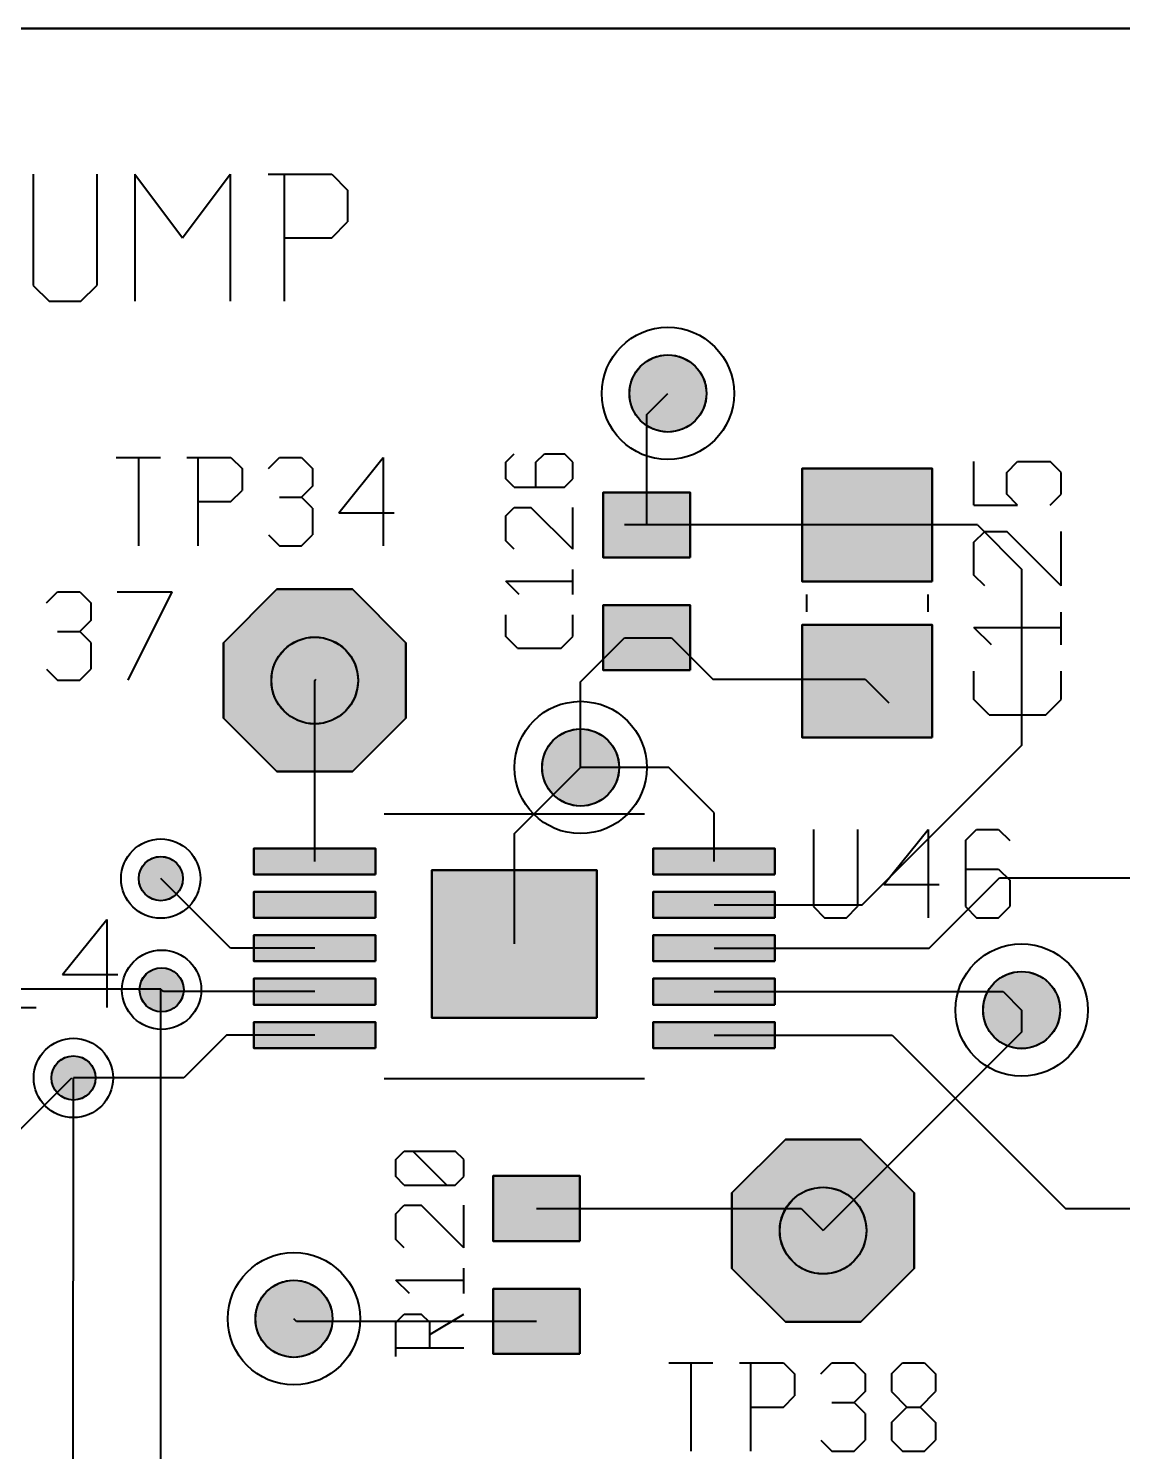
# Model space of a CAD drawing. Header units: millimetres. Extents: x 2 to 69.5, y 2.4 to 50.4.
# Drawn here: x 43.59 to 56.2, y 34.05 to 50.44 of the extents above; entities that cross this region are included whole.
import ezdxf

# ---------------------------------------------------------------- set-up
doc = ezdxf.new("R2010")
doc.units = ezdxf.units.MM
for name, color, linetype in [('bottom_copper', 7, 'Continuous'), ('bottom_silk', 7, 'Continuous'), ('drill_plated', 7, 'Continuous'), ('outline', 7, 'Continuous'), ('top_copper', 7, 'Continuous'), ('top_silk', 7, 'Continuous')]:
    doc.layers.add(name, color=color, linetype=linetype)

msp = doc.modelspace()

# ---------------------------------------------------------------- hatches: boundary and pattern name
at = {"layer": 'bottom_copper', "lineweight": 40}
for points in [[(51.395, 46.151), (51.37, 46.068), (51.329, 45.991), (51.273, 45.924), (51.206, 45.868), (51.129, 45.827), (51.046, 45.802), (50.959, 45.793), (50.872, 45.802), (50.789, 45.827), (50.712, 45.868), (50.645, 45.924), (50.589, 45.991), (50.548, 46.068), (50.523, 46.151), (50.515, 46.238), (50.523, 46.325), (50.548, 46.408), (50.589, 46.485), (50.645, 46.552), (50.712, 46.607), (50.789, 46.649), (50.872, 46.674), (50.959, 46.682), (51.046, 46.674), (51.129, 46.649), (51.206, 46.607), (51.273, 46.552), (51.329, 46.485), (51.37, 46.408), (51.395, 46.325), (51.404, 46.238), (51.395, 46.151)], [(47.941, 42.497), (47.326, 41.882), (46.456, 41.882), (45.841, 42.497), (45.841, 43.367), (46.456, 43.982), (47.326, 43.982), (47.941, 43.367), (47.941, 42.497)], [(47.381, 42.834), (47.353, 42.741), (47.307, 42.654), (47.244, 42.578), (47.169, 42.516), (47.082, 42.47), (46.988, 42.442), (46.891, 42.432), (46.793, 42.442), (46.7, 42.47), (46.613, 42.516), (46.537, 42.578), (46.475, 42.654), (46.429, 42.741), (46.401, 42.834), (46.391, 42.932), (46.401, 43.03), (46.429, 43.123), (46.475, 43.21), (46.537, 43.286), (46.613, 43.348), (46.7, 43.394), (46.793, 43.422), (46.891, 43.432), (46.988, 43.422), (47.082, 43.394), (47.169, 43.348), (47.244, 43.286), (47.307, 43.21), (47.353, 43.123), (47.381, 43.03), (47.391, 42.932), (47.381, 42.834)], [(50.389, 41.843), (50.364, 41.76), (50.323, 41.683), (50.267, 41.616), (50.2, 41.56), (50.123, 41.519), (50.04, 41.494), (49.953, 41.486), (49.866, 41.494), (49.783, 41.519), (49.706, 41.56), (49.639, 41.616), (49.583, 41.683), (49.542, 41.76), (49.517, 41.843), (49.509, 41.93), (49.517, 42.017), (49.542, 42.1), (49.583, 42.177), (49.639, 42.244), (49.706, 42.3), (49.783, 42.341), (49.866, 42.366), (49.953, 42.374), (50.04, 42.366), (50.123, 42.341), (50.2, 42.3), (50.267, 42.244), (50.323, 42.177), (50.364, 42.1), (50.389, 42.017), (50.398, 41.93), (50.389, 41.843)], [(45.366, 40.601), (45.352, 40.553), (45.328, 40.509), (45.297, 40.47), (45.258, 40.439), (45.214, 40.415), (45.167, 40.401), (45.117, 40.396), (45.067, 40.401), (45.02, 40.415), (44.976, 40.439), (44.937, 40.47), (44.906, 40.509), (44.882, 40.553), (44.868, 40.601), (44.863, 40.65), (44.868, 40.7), (44.882, 40.747), (44.906, 40.791), (44.937, 40.83), (44.976, 40.861), (45.02, 40.885), (45.067, 40.899), (45.117, 40.904), (45.167, 40.899), (45.214, 40.885), (45.258, 40.861), (45.297, 40.83), (45.328, 40.791), (45.352, 40.747), (45.366, 40.7), (45.371, 40.65), (45.366, 40.601)], [(45.376, 39.32), (45.362, 39.273), (45.338, 39.229), (45.307, 39.19), (45.268, 39.159), (45.224, 39.135), (45.177, 39.121), (45.127, 39.116), (45.077, 39.121), (45.03, 39.135), (44.986, 39.159), (44.947, 39.19), (44.916, 39.229), (44.892, 39.273), (44.878, 39.32), (44.873, 39.37), (44.878, 39.419), (44.892, 39.467), (44.916, 39.511), (44.947, 39.55), (44.986, 39.581), (45.03, 39.605), (45.077, 39.619), (45.127, 39.624), (45.177, 39.619), (45.224, 39.605), (45.268, 39.581), (45.307, 39.55), (45.338, 39.511), (45.362, 39.467), (45.376, 39.419), (45.381, 39.37), (45.376, 39.32)], [(55.469, 39.049), (55.444, 38.966), (55.403, 38.889), (55.347, 38.822), (55.28, 38.766), (55.203, 38.725), (55.12, 38.7), (55.033, 38.691), (54.946, 38.7), (54.863, 38.725), (54.786, 38.766), (54.719, 38.822), (54.663, 38.889), (54.622, 38.966), (54.597, 39.049), (54.589, 39.136), (54.597, 39.223), (54.622, 39.306), (54.663, 39.383), (54.719, 39.45), (54.786, 39.506), (54.863, 39.547), (54.946, 39.572), (55.033, 39.581), (55.12, 39.572), (55.203, 39.547), (55.28, 39.506), (55.347, 39.45), (55.403, 39.383), (55.444, 39.306), (55.469, 39.223), (55.477, 39.136), (55.469, 39.049)], [(44.36, 38.304), (44.346, 38.257), (44.322, 38.213), (44.291, 38.174), (44.252, 38.143), (44.208, 38.119), (44.161, 38.105), (44.111, 38.1), (44.061, 38.105), (44.014, 38.119), (43.97, 38.143), (43.931, 38.174), (43.9, 38.213), (43.876, 38.257), (43.862, 38.304), (43.857, 38.354), (43.862, 38.403), (43.876, 38.451), (43.9, 38.495), (43.931, 38.534), (43.97, 38.565), (44.014, 38.589), (44.061, 38.603), (44.111, 38.608), (44.161, 38.603), (44.208, 38.589), (44.252, 38.565), (44.291, 38.534), (44.322, 38.495), (44.346, 38.451), (44.36, 38.403), (44.365, 38.354), (44.36, 38.304)], [(53.797, 36.161), (53.182, 35.546), (52.312, 35.546), (51.697, 36.161), (51.697, 37.031), (52.312, 37.646), (53.182, 37.646), (53.797, 37.031), (53.797, 36.161)], [(53.237, 36.498), (53.209, 36.405), (53.163, 36.318), (53.101, 36.242), (53.025, 36.18), (52.938, 36.134), (52.845, 36.106), (52.747, 36.096), (52.649, 36.106), (52.556, 36.134), (52.469, 36.18), (52.393, 36.242), (52.331, 36.318), (52.285, 36.405), (52.257, 36.498), (52.247, 36.596), (52.257, 36.694), (52.285, 36.787), (52.331, 36.874), (52.393, 36.95), (52.469, 37.012), (52.556, 37.058), (52.649, 37.086), (52.747, 37.096), (52.845, 37.086), (52.938, 37.058), (53.025, 37.012), (53.101, 36.95), (53.163, 36.874), (53.209, 36.787), (53.237, 36.694), (53.247, 36.596), (53.237, 36.498)], [(47.087, 35.493), (47.062, 35.41), (47.021, 35.333), (46.965, 35.266), (46.898, 35.21), (46.821, 35.169), (46.738, 35.144), (46.651, 35.136), (46.564, 35.144), (46.481, 35.169), (46.404, 35.21), (46.337, 35.266), (46.281, 35.333), (46.24, 35.41), (46.215, 35.493), (46.207, 35.58), (46.215, 35.667), (46.24, 35.75), (46.281, 35.827), (46.337, 35.894), (46.404, 35.95), (46.481, 35.991), (46.564, 36.016), (46.651, 36.025), (46.738, 36.016), (46.821, 35.991), (46.898, 35.95), (46.965, 35.894), (47.021, 35.827), (47.062, 35.75), (47.087, 35.667), (47.096, 35.58), (47.087, 35.493)]]:
    msp.add_hatch(color=7, dxfattribs=at).paths.add_polyline_path(points, flags=0)
at = {"layer": 'drill_plated', "lineweight": 40}
for points in [[(51.395, 46.151), (51.37, 46.068), (51.329, 45.991), (51.273, 45.924), (51.206, 45.868), (51.129, 45.827), (51.046, 45.802), (50.959, 45.793), (50.872, 45.802), (50.789, 45.827), (50.712, 45.868), (50.645, 45.924), (50.589, 45.991), (50.548, 46.068), (50.523, 46.151), (50.515, 46.238), (50.523, 46.325), (50.548, 46.408), (50.589, 46.485), (50.645, 46.552), (50.712, 46.607), (50.789, 46.649), (50.872, 46.674), (50.959, 46.682), (51.046, 46.674), (51.129, 46.649), (51.206, 46.607), (51.273, 46.552), (51.329, 46.485), (51.37, 46.408), (51.395, 46.325), (51.404, 46.238), (51.395, 46.151)], [(47.381, 42.834), (47.353, 42.741), (47.307, 42.654), (47.244, 42.578), (47.169, 42.516), (47.082, 42.47), (46.988, 42.442), (46.891, 42.432), (46.793, 42.442), (46.7, 42.47), (46.613, 42.516), (46.537, 42.578), (46.475, 42.654), (46.429, 42.741), (46.401, 42.834), (46.391, 42.932), (46.401, 43.03), (46.429, 43.123), (46.475, 43.21), (46.537, 43.286), (46.613, 43.348), (46.7, 43.394), (46.793, 43.422), (46.891, 43.432), (46.988, 43.422), (47.082, 43.394), (47.169, 43.348), (47.244, 43.286), (47.307, 43.21), (47.353, 43.123), (47.381, 43.03), (47.391, 42.932), (47.381, 42.834)], [(50.389, 41.843), (50.364, 41.76), (50.323, 41.683), (50.267, 41.616), (50.2, 41.56), (50.123, 41.519), (50.04, 41.494), (49.953, 41.486), (49.866, 41.494), (49.783, 41.519), (49.706, 41.56), (49.639, 41.616), (49.583, 41.683), (49.542, 41.76), (49.517, 41.843), (49.509, 41.93), (49.517, 42.017), (49.542, 42.1), (49.583, 42.177), (49.639, 42.244), (49.706, 42.3), (49.783, 42.341), (49.866, 42.366), (49.953, 42.374), (50.04, 42.366), (50.123, 42.341), (50.2, 42.3), (50.267, 42.244), (50.323, 42.177), (50.364, 42.1), (50.389, 42.017), (50.398, 41.93), (50.389, 41.843)], [(45.366, 40.601), (45.352, 40.553), (45.328, 40.509), (45.297, 40.47), (45.258, 40.439), (45.214, 40.415), (45.167, 40.401), (45.117, 40.396), (45.067, 40.401), (45.02, 40.415), (44.976, 40.439), (44.937, 40.47), (44.906, 40.509), (44.882, 40.553), (44.868, 40.601), (44.863, 40.65), (44.868, 40.7), (44.882, 40.747), (44.906, 40.791), (44.937, 40.83), (44.976, 40.861), (45.02, 40.885), (45.067, 40.899), (45.117, 40.904), (45.167, 40.899), (45.214, 40.885), (45.258, 40.861), (45.297, 40.83), (45.328, 40.791), (45.352, 40.747), (45.366, 40.7), (45.371, 40.65), (45.366, 40.601)], [(45.376, 39.32), (45.362, 39.273), (45.338, 39.229), (45.307, 39.19), (45.268, 39.159), (45.224, 39.135), (45.177, 39.121), (45.127, 39.116), (45.077, 39.121), (45.03, 39.135), (44.986, 39.159), (44.947, 39.19), (44.916, 39.229), (44.892, 39.273), (44.878, 39.32), (44.873, 39.37), (44.878, 39.419), (44.892, 39.467), (44.916, 39.511), (44.947, 39.55), (44.986, 39.581), (45.03, 39.605), (45.077, 39.619), (45.127, 39.624), (45.177, 39.619), (45.224, 39.605), (45.268, 39.581), (45.307, 39.55), (45.338, 39.511), (45.362, 39.467), (45.376, 39.419), (45.381, 39.37), (45.376, 39.32)], [(55.469, 39.049), (55.444, 38.966), (55.403, 38.889), (55.347, 38.822), (55.28, 38.766), (55.203, 38.725), (55.12, 38.7), (55.033, 38.691), (54.946, 38.7), (54.863, 38.725), (54.786, 38.766), (54.719, 38.822), (54.663, 38.889), (54.622, 38.966), (54.597, 39.049), (54.589, 39.136), (54.597, 39.223), (54.622, 39.306), (54.663, 39.383), (54.719, 39.45), (54.786, 39.506), (54.863, 39.547), (54.946, 39.572), (55.033, 39.581), (55.12, 39.572), (55.203, 39.547), (55.28, 39.506), (55.347, 39.45), (55.403, 39.383), (55.444, 39.306), (55.469, 39.223), (55.477, 39.136), (55.469, 39.049)], [(44.36, 38.304), (44.346, 38.257), (44.322, 38.213), (44.291, 38.174), (44.252, 38.143), (44.208, 38.119), (44.161, 38.105), (44.111, 38.1), (44.061, 38.105), (44.014, 38.119), (43.97, 38.143), (43.931, 38.174), (43.9, 38.213), (43.876, 38.257), (43.862, 38.304), (43.857, 38.354), (43.862, 38.403), (43.876, 38.451), (43.9, 38.495), (43.931, 38.534), (43.97, 38.565), (44.014, 38.589), (44.061, 38.603), (44.111, 38.608), (44.161, 38.603), (44.208, 38.589), (44.252, 38.565), (44.291, 38.534), (44.322, 38.495), (44.346, 38.451), (44.36, 38.403), (44.365, 38.354), (44.36, 38.304)], [(53.237, 36.498), (53.209, 36.405), (53.163, 36.318), (53.101, 36.242), (53.025, 36.18), (52.938, 36.134), (52.845, 36.106), (52.747, 36.096), (52.649, 36.106), (52.556, 36.134), (52.469, 36.18), (52.393, 36.242), (52.331, 36.318), (52.285, 36.405), (52.257, 36.498), (52.247, 36.596), (52.257, 36.694), (52.285, 36.787), (52.331, 36.874), (52.393, 36.95), (52.469, 37.012), (52.556, 37.058), (52.649, 37.086), (52.747, 37.096), (52.845, 37.086), (52.938, 37.058), (53.025, 37.012), (53.101, 36.95), (53.163, 36.874), (53.209, 36.787), (53.237, 36.694), (53.247, 36.596), (53.237, 36.498)], [(47.087, 35.493), (47.062, 35.41), (47.021, 35.333), (46.965, 35.266), (46.898, 35.21), (46.821, 35.169), (46.738, 35.144), (46.651, 35.136), (46.564, 35.144), (46.481, 35.169), (46.404, 35.21), (46.337, 35.266), (46.281, 35.333), (46.24, 35.41), (46.215, 35.493), (46.207, 35.58), (46.215, 35.667), (46.24, 35.75), (46.281, 35.827), (46.337, 35.894), (46.404, 35.95), (46.481, 35.991), (46.564, 36.016), (46.651, 36.025), (46.738, 36.016), (46.821, 35.991), (46.898, 35.95), (46.965, 35.894), (47.021, 35.827), (47.062, 35.75), (47.087, 35.667), (47.096, 35.58), (47.087, 35.493)]]:
    msp.add_hatch(color=7, dxfattribs=at).paths.add_polyline_path(points, flags=0)
at = {"layer": 'top_copper', "lineweight": 40}
for points in [[(51.395, 46.151), (51.37, 46.068), (51.329, 45.991), (51.273, 45.924), (51.206, 45.868), (51.129, 45.827), (51.046, 45.802), (50.959, 45.793), (50.872, 45.802), (50.789, 45.827), (50.712, 45.868), (50.645, 45.924), (50.589, 45.991), (50.548, 46.068), (50.523, 46.151), (50.515, 46.238), (50.523, 46.325), (50.548, 46.408), (50.589, 46.485), (50.645, 46.552), (50.712, 46.607), (50.789, 46.649), (50.872, 46.674), (50.959, 46.682), (51.046, 46.674), (51.129, 46.649), (51.206, 46.607), (51.273, 46.552), (51.329, 46.485), (51.37, 46.408), (51.395, 46.325), (51.404, 46.238), (51.395, 46.151)], [(54.005, 44.074), (52.505, 44.074), (52.505, 45.374), (54.005, 45.374), (54.005, 44.074)], [(51.215, 44.349), (50.215, 44.349), (50.215, 45.099), (51.215, 45.099), (51.215, 44.349)], [(47.941, 42.497), (47.326, 41.882), (46.456, 41.882), (45.841, 42.497), (45.841, 43.367), (46.456, 43.982), (47.326, 43.982), (47.941, 43.367), (47.941, 42.497)], [(51.215, 43.049), (50.215, 43.049), (50.215, 43.799), (51.215, 43.799), (51.215, 43.049)], [(54.005, 42.274), (52.505, 42.274), (52.505, 43.574), (54.005, 43.574), (54.005, 42.274)], [(47.381, 42.834), (47.353, 42.741), (47.307, 42.654), (47.244, 42.578), (47.169, 42.516), (47.082, 42.47), (46.988, 42.442), (46.891, 42.432), (46.793, 42.442), (46.7, 42.47), (46.613, 42.516), (46.537, 42.578), (46.475, 42.654), (46.429, 42.741), (46.401, 42.834), (46.391, 42.932), (46.401, 43.03), (46.429, 43.123), (46.475, 43.21), (46.537, 43.286), (46.613, 43.348), (46.7, 43.394), (46.793, 43.422), (46.891, 43.432), (46.988, 43.422), (47.082, 43.394), (47.169, 43.348), (47.244, 43.286), (47.307, 43.21), (47.353, 43.123), (47.381, 43.03), (47.391, 42.932), (47.381, 42.834)], [(50.389, 41.843), (50.364, 41.76), (50.323, 41.683), (50.267, 41.616), (50.2, 41.56), (50.123, 41.519), (50.04, 41.494), (49.953, 41.486), (49.866, 41.494), (49.783, 41.519), (49.706, 41.56), (49.639, 41.616), (49.583, 41.683), (49.542, 41.76), (49.517, 41.843), (49.509, 41.93), (49.517, 42.017), (49.542, 42.1), (49.583, 42.177), (49.639, 42.244), (49.706, 42.3), (49.783, 42.341), (49.866, 42.366), (49.953, 42.374), (50.04, 42.366), (50.123, 42.341), (50.2, 42.3), (50.267, 42.244), (50.323, 42.177), (50.364, 42.1), (50.389, 42.017), (50.398, 41.93), (50.389, 41.843)], [(47.591, 40.698), (46.191, 40.698), (46.191, 40.998), (47.591, 40.998), (47.591, 40.698)], [(52.191, 40.698), (50.791, 40.698), (50.791, 40.998), (52.191, 40.998), (52.191, 40.698)], [(45.366, 40.601), (45.352, 40.553), (45.328, 40.509), (45.297, 40.47), (45.258, 40.439), (45.214, 40.415), (45.167, 40.401), (45.117, 40.396), (45.067, 40.401), (45.02, 40.415), (44.976, 40.439), (44.937, 40.47), (44.906, 40.509), (44.882, 40.553), (44.868, 40.601), (44.863, 40.65), (44.868, 40.7), (44.882, 40.747), (44.906, 40.791), (44.937, 40.83), (44.976, 40.861), (45.02, 40.885), (45.067, 40.899), (45.117, 40.904), (45.167, 40.899), (45.214, 40.885), (45.258, 40.861), (45.297, 40.83), (45.328, 40.791), (45.352, 40.747), (45.366, 40.7), (45.371, 40.65), (45.366, 40.601)], [(50.141, 39.048), (48.241, 39.048), (48.241, 40.748), (50.141, 40.748), (50.141, 39.048)], [(47.591, 40.198), (46.191, 40.198), (46.191, 40.498), (47.591, 40.498), (47.591, 40.198)], [(52.191, 40.198), (50.791, 40.198), (50.791, 40.498), (52.191, 40.498), (52.191, 40.198)], [(47.591, 39.698), (46.191, 39.698), (46.191, 39.998), (47.591, 39.998), (47.591, 39.698)], [(52.191, 39.698), (50.791, 39.698), (50.791, 39.998), (52.191, 39.998), (52.191, 39.698)], [(45.376, 39.32), (45.362, 39.273), (45.338, 39.229), (45.307, 39.19), (45.268, 39.159), (45.224, 39.135), (45.177, 39.121), (45.127, 39.116), (45.077, 39.121), (45.03, 39.135), (44.986, 39.159), (44.947, 39.19), (44.916, 39.229), (44.892, 39.273), (44.878, 39.32), (44.873, 39.37), (44.878, 39.419), (44.892, 39.467), (44.916, 39.511), (44.947, 39.55), (44.986, 39.581), (45.03, 39.605), (45.077, 39.619), (45.127, 39.624), (45.177, 39.619), (45.224, 39.605), (45.268, 39.581), (45.307, 39.55), (45.338, 39.511), (45.362, 39.467), (45.376, 39.419), (45.381, 39.37), (45.376, 39.32)], [(55.469, 39.049), (55.444, 38.966), (55.403, 38.889), (55.347, 38.822), (55.28, 38.766), (55.203, 38.725), (55.12, 38.7), (55.033, 38.691), (54.946, 38.7), (54.863, 38.725), (54.786, 38.766), (54.719, 38.822), (54.663, 38.889), (54.622, 38.966), (54.597, 39.049), (54.589, 39.136), (54.597, 39.223), (54.622, 39.306), (54.663, 39.383), (54.719, 39.45), (54.786, 39.506), (54.863, 39.547), (54.946, 39.572), (55.033, 39.581), (55.12, 39.572), (55.203, 39.547), (55.28, 39.506), (55.347, 39.45), (55.403, 39.383), (55.444, 39.306), (55.469, 39.223), (55.477, 39.136), (55.469, 39.049)], [(47.591, 39.198), (46.191, 39.198), (46.191, 39.498), (47.591, 39.498), (47.591, 39.198)], [(52.191, 39.198), (50.791, 39.198), (50.791, 39.498), (52.191, 39.498), (52.191, 39.198)], [(47.591, 38.698), (46.191, 38.698), (46.191, 38.998), (47.591, 38.998), (47.591, 38.698)], [(52.191, 38.698), (50.791, 38.698), (50.791, 38.998), (52.191, 38.998), (52.191, 38.698)], [(44.36, 38.304), (44.346, 38.257), (44.322, 38.213), (44.291, 38.174), (44.252, 38.143), (44.208, 38.119), (44.161, 38.105), (44.111, 38.1), (44.061, 38.105), (44.014, 38.119), (43.97, 38.143), (43.931, 38.174), (43.9, 38.213), (43.876, 38.257), (43.862, 38.304), (43.857, 38.354), (43.862, 38.403), (43.876, 38.451), (43.9, 38.495), (43.931, 38.534), (43.97, 38.565), (44.014, 38.589), (44.061, 38.603), (44.111, 38.608), (44.161, 38.603), (44.208, 38.589), (44.252, 38.565), (44.291, 38.534), (44.322, 38.495), (44.346, 38.451), (44.36, 38.403), (44.365, 38.354), (44.36, 38.304)], [(53.797, 36.161), (53.182, 35.546), (52.312, 35.546), (51.697, 36.161), (51.697, 37.031), (52.312, 37.646), (53.182, 37.646), (53.797, 37.031), (53.797, 36.161)], [(49.945, 36.475), (48.945, 36.475), (48.945, 37.225), (49.945, 37.225), (49.945, 36.475)], [(53.237, 36.498), (53.209, 36.405), (53.163, 36.318), (53.101, 36.242), (53.025, 36.18), (52.938, 36.134), (52.845, 36.106), (52.747, 36.096), (52.649, 36.106), (52.556, 36.134), (52.469, 36.18), (52.393, 36.242), (52.331, 36.318), (52.285, 36.405), (52.257, 36.498), (52.247, 36.596), (52.257, 36.694), (52.285, 36.787), (52.331, 36.874), (52.393, 36.95), (52.469, 37.012), (52.556, 37.058), (52.649, 37.086), (52.747, 37.096), (52.845, 37.086), (52.938, 37.058), (53.025, 37.012), (53.101, 36.95), (53.163, 36.874), (53.209, 36.787), (53.237, 36.694), (53.247, 36.596), (53.237, 36.498)], [(47.087, 35.493), (47.062, 35.41), (47.021, 35.333), (46.965, 35.266), (46.898, 35.21), (46.821, 35.169), (46.738, 35.144), (46.651, 35.136), (46.564, 35.144), (46.481, 35.169), (46.404, 35.21), (46.337, 35.266), (46.281, 35.333), (46.24, 35.41), (46.215, 35.493), (46.207, 35.58), (46.215, 35.667), (46.24, 35.75), (46.281, 35.827), (46.337, 35.894), (46.404, 35.95), (46.481, 35.991), (46.564, 36.016), (46.651, 36.025), (46.738, 36.016), (46.821, 35.991), (46.898, 35.95), (46.965, 35.894), (47.021, 35.827), (47.062, 35.75), (47.087, 35.667), (47.096, 35.58), (47.087, 35.493)], [(49.945, 35.175), (48.945, 35.175), (48.945, 35.925), (49.945, 35.925), (49.945, 35.175)]]:
    msp.add_hatch(color=7, dxfattribs=at).paths.add_polyline_path(points, flags=0)

# ---------------------------------------------------------------- linework, layer by layer
at = {"layer": 'bottom_copper', "color": 7, "lineweight": 40}
for p, q in [((46.456, 43.982), (45.841, 43.367)), ((47.326, 43.982), (46.456, 43.982)), ((47.941, 43.367), (47.326, 43.982)), ((45.841, 43.367), (45.841, 42.497)), ((47.941, 42.497), (47.941, 43.367)), ((45.841, 42.497), (46.456, 41.882)), ((47.326, 41.882), (47.941, 42.497)), ((46.456, 41.882), (47.326, 41.882)), ((43.339, 39.38), (45.117, 39.38)), ((45.117, 13.98), (45.117, 39.38)), ((55.033, 39.136), (55.033, 38.882)), ((55.033, 38.882), (52.747, 36.596)), ((44.101, 12.964), (44.111, 38.354)), ((52.312, 37.646), (51.697, 37.031)), ((53.182, 37.646), (52.312, 37.646)), ((53.797, 37.031), (53.182, 37.646)), ((51.697, 37.031), (51.697, 36.161)), ((53.797, 36.161), (53.797, 37.031)), ((51.697, 36.161), (52.312, 35.546)), ((53.182, 35.546), (53.797, 36.161)), ((52.312, 35.546), (53.182, 35.546))]:
    msp.add_line(p, q, dxfattribs=at)
for points in [[(51.395, 46.151), (51.37, 46.068), (51.329, 45.991), (51.273, 45.924), (51.206, 45.868), (51.129, 45.827), (51.046, 45.802), (50.959, 45.793), (50.872, 45.802), (50.789, 45.827), (50.712, 45.868), (50.645, 45.924), (50.589, 45.991), (50.548, 46.068), (50.523, 46.151), (50.515, 46.238), (50.523, 46.325), (50.548, 46.408), (50.589, 46.485), (50.645, 46.552), (50.712, 46.607), (50.789, 46.649), (50.872, 46.674), (50.959, 46.682), (51.046, 46.674), (51.129, 46.649), (51.206, 46.607), (51.273, 46.552), (51.329, 46.485), (51.37, 46.408), (51.395, 46.325), (51.404, 46.238), (51.395, 46.151)], [(47.941, 42.497), (47.326, 41.882), (46.456, 41.882), (45.841, 42.497), (45.841, 43.367), (46.456, 43.982), (47.326, 43.982), (47.941, 43.367), (47.941, 42.497)], [(47.381, 42.834), (47.353, 42.741), (47.307, 42.654), (47.244, 42.578), (47.169, 42.516), (47.082, 42.47), (46.988, 42.442), (46.891, 42.432), (46.793, 42.442), (46.7, 42.47), (46.613, 42.516), (46.537, 42.578), (46.475, 42.654), (46.429, 42.741), (46.401, 42.834), (46.391, 42.932), (46.401, 43.03), (46.429, 43.123), (46.475, 43.21), (46.537, 43.286), (46.613, 43.348), (46.7, 43.394), (46.793, 43.422), (46.891, 43.432), (46.988, 43.422), (47.082, 43.394), (47.169, 43.348), (47.244, 43.286), (47.307, 43.21), (47.353, 43.123), (47.381, 43.03), (47.391, 42.932), (47.381, 42.834)], [(50.389, 41.843), (50.364, 41.76), (50.323, 41.683), (50.267, 41.616), (50.2, 41.56), (50.123, 41.519), (50.04, 41.494), (49.953, 41.486), (49.866, 41.494), (49.783, 41.519), (49.706, 41.56), (49.639, 41.616), (49.583, 41.683), (49.542, 41.76), (49.517, 41.843), (49.509, 41.93), (49.517, 42.017), (49.542, 42.1), (49.583, 42.177), (49.639, 42.244), (49.706, 42.3), (49.783, 42.341), (49.866, 42.366), (49.953, 42.374), (50.04, 42.366), (50.123, 42.341), (50.2, 42.3), (50.267, 42.244), (50.323, 42.177), (50.364, 42.1), (50.389, 42.017), (50.398, 41.93), (50.389, 41.843)], [(45.366, 40.601), (45.352, 40.553), (45.328, 40.509), (45.297, 40.47), (45.258, 40.439), (45.214, 40.415), (45.167, 40.401), (45.117, 40.396), (45.067, 40.401), (45.02, 40.415), (44.976, 40.439), (44.937, 40.47), (44.906, 40.509), (44.882, 40.553), (44.868, 40.601), (44.863, 40.65), (44.868, 40.7), (44.882, 40.747), (44.906, 40.791), (44.937, 40.83), (44.976, 40.861), (45.02, 40.885), (45.067, 40.899), (45.117, 40.904), (45.167, 40.899), (45.214, 40.885), (45.258, 40.861), (45.297, 40.83), (45.328, 40.791), (45.352, 40.747), (45.366, 40.7), (45.371, 40.65), (45.366, 40.601)], [(45.376, 39.32), (45.362, 39.273), (45.338, 39.229), (45.307, 39.19), (45.268, 39.159), (45.224, 39.135), (45.177, 39.121), (45.127, 39.116), (45.077, 39.121), (45.03, 39.135), (44.986, 39.159), (44.947, 39.19), (44.916, 39.229), (44.892, 39.273), (44.878, 39.32), (44.873, 39.37), (44.878, 39.419), (44.892, 39.467), (44.916, 39.511), (44.947, 39.55), (44.986, 39.581), (45.03, 39.605), (45.077, 39.619), (45.127, 39.624), (45.177, 39.619), (45.224, 39.605), (45.268, 39.581), (45.307, 39.55), (45.338, 39.511), (45.362, 39.467), (45.376, 39.419), (45.381, 39.37), (45.376, 39.32)], [(55.469, 39.049), (55.444, 38.966), (55.403, 38.889), (55.347, 38.822), (55.28, 38.766), (55.203, 38.725), (55.12, 38.7), (55.033, 38.691), (54.946, 38.7), (54.863, 38.725), (54.786, 38.766), (54.719, 38.822), (54.663, 38.889), (54.622, 38.966), (54.597, 39.049), (54.589, 39.136), (54.597, 39.223), (54.622, 39.306), (54.663, 39.383), (54.719, 39.45), (54.786, 39.506), (54.863, 39.547), (54.946, 39.572), (55.033, 39.581), (55.12, 39.572), (55.203, 39.547), (55.28, 39.506), (55.347, 39.45), (55.403, 39.383), (55.444, 39.306), (55.469, 39.223), (55.477, 39.136), (55.469, 39.049)], [(44.36, 38.304), (44.346, 38.257), (44.322, 38.213), (44.291, 38.174), (44.252, 38.143), (44.208, 38.119), (44.161, 38.105), (44.111, 38.1), (44.061, 38.105), (44.014, 38.119), (43.97, 38.143), (43.931, 38.174), (43.9, 38.213), (43.876, 38.257), (43.862, 38.304), (43.857, 38.354), (43.862, 38.403), (43.876, 38.451), (43.9, 38.495), (43.931, 38.534), (43.97, 38.565), (44.014, 38.589), (44.061, 38.603), (44.111, 38.608), (44.161, 38.603), (44.208, 38.589), (44.252, 38.565), (44.291, 38.534), (44.322, 38.495), (44.346, 38.451), (44.36, 38.403), (44.365, 38.354), (44.36, 38.304)], [(53.797, 36.161), (53.182, 35.546), (52.312, 35.546), (51.697, 36.161), (51.697, 37.031), (52.312, 37.646), (53.182, 37.646), (53.797, 37.031), (53.797, 36.161)], [(53.237, 36.498), (53.209, 36.405), (53.163, 36.318), (53.101, 36.242), (53.025, 36.18), (52.938, 36.134), (52.845, 36.106), (52.747, 36.096), (52.649, 36.106), (52.556, 36.134), (52.469, 36.18), (52.393, 36.242), (52.331, 36.318), (52.285, 36.405), (52.257, 36.498), (52.247, 36.596), (52.257, 36.694), (52.285, 36.787), (52.331, 36.874), (52.393, 36.95), (52.469, 37.012), (52.556, 37.058), (52.649, 37.086), (52.747, 37.096), (52.845, 37.086), (52.938, 37.058), (53.025, 37.012), (53.101, 36.95), (53.163, 36.874), (53.209, 36.787), (53.237, 36.694), (53.247, 36.596), (53.237, 36.498)], [(47.087, 35.493), (47.062, 35.41), (47.021, 35.333), (46.965, 35.266), (46.898, 35.21), (46.821, 35.169), (46.738, 35.144), (46.651, 35.136), (46.564, 35.144), (46.481, 35.169), (46.404, 35.21), (46.337, 35.266), (46.281, 35.333), (46.24, 35.41), (46.215, 35.493), (46.207, 35.58), (46.215, 35.667), (46.24, 35.75), (46.281, 35.827), (46.337, 35.894), (46.404, 35.95), (46.481, 35.991), (46.564, 36.016), (46.651, 36.025), (46.738, 36.016), (46.821, 35.991), (46.898, 35.95), (46.965, 35.894), (47.021, 35.827), (47.062, 35.75), (47.087, 35.667), (47.096, 35.58), (47.087, 35.493)]]:
    msp.add_lwpolyline(points, close=True, dxfattribs=at)
for centre, major_axis in [((50.959, 46.238), (0.762, 0)), ((50.959, 46.238), (0.444, 0)), ((46.891, 42.932), (0.5, 0)), ((49.953, 41.93), (0.762, 0)), ((49.953, 41.93), (0.444, 0)), ((45.117, 40.65), (0.457, 0)), ((45.117, 40.65), (0.254, 0)), ((55.033, 39.136), (0.762, 0)), ((45.127, 39.37), (0.457, 0)), ((45.127, 39.37), (0.254, 0)), ((55.033, 39.136), (0.444, 0)), ((44.111, 38.354), (0.457, 0)), ((44.111, 38.354), (0.254, 0)), ((52.747, 36.596), (0.5, 0)), ((46.651, 35.58), (0.762, 0)), ((46.651, 35.58), (0.444, 0))]:
    msp.add_ellipse(centre, major_axis=major_axis, ratio=1, dxfattribs=at)
at = {"layer": 'bottom_silk', "color": 7, "lineweight": 40}
msp.add_line((69.507, 50.442), (2.007, 50.442), dxfattribs=at)
at = {"layer": 'drill_plated', "color": 7, "lineweight": 40}
for points in [[(51.395, 46.151), (51.37, 46.068), (51.329, 45.991), (51.273, 45.924), (51.206, 45.868), (51.129, 45.827), (51.046, 45.802), (50.959, 45.793), (50.872, 45.802), (50.789, 45.827), (50.712, 45.868), (50.645, 45.924), (50.589, 45.991), (50.548, 46.068), (50.523, 46.151), (50.515, 46.238), (50.523, 46.325), (50.548, 46.408), (50.589, 46.485), (50.645, 46.552), (50.712, 46.607), (50.789, 46.649), (50.872, 46.674), (50.959, 46.682), (51.046, 46.674), (51.129, 46.649), (51.206, 46.607), (51.273, 46.552), (51.329, 46.485), (51.37, 46.408), (51.395, 46.325), (51.404, 46.238), (51.395, 46.151)], [(47.381, 42.834), (47.353, 42.741), (47.307, 42.654), (47.244, 42.578), (47.169, 42.516), (47.082, 42.47), (46.988, 42.442), (46.891, 42.432), (46.793, 42.442), (46.7, 42.47), (46.613, 42.516), (46.537, 42.578), (46.475, 42.654), (46.429, 42.741), (46.401, 42.834), (46.391, 42.932), (46.401, 43.03), (46.429, 43.123), (46.475, 43.21), (46.537, 43.286), (46.613, 43.348), (46.7, 43.394), (46.793, 43.422), (46.891, 43.432), (46.988, 43.422), (47.082, 43.394), (47.169, 43.348), (47.244, 43.286), (47.307, 43.21), (47.353, 43.123), (47.381, 43.03), (47.391, 42.932), (47.381, 42.834)], [(50.389, 41.843), (50.364, 41.76), (50.323, 41.683), (50.267, 41.616), (50.2, 41.56), (50.123, 41.519), (50.04, 41.494), (49.953, 41.486), (49.866, 41.494), (49.783, 41.519), (49.706, 41.56), (49.639, 41.616), (49.583, 41.683), (49.542, 41.76), (49.517, 41.843), (49.509, 41.93), (49.517, 42.017), (49.542, 42.1), (49.583, 42.177), (49.639, 42.244), (49.706, 42.3), (49.783, 42.341), (49.866, 42.366), (49.953, 42.374), (50.04, 42.366), (50.123, 42.341), (50.2, 42.3), (50.267, 42.244), (50.323, 42.177), (50.364, 42.1), (50.389, 42.017), (50.398, 41.93), (50.389, 41.843)], [(45.366, 40.601), (45.352, 40.553), (45.328, 40.509), (45.297, 40.47), (45.258, 40.439), (45.214, 40.415), (45.167, 40.401), (45.117, 40.396), (45.067, 40.401), (45.02, 40.415), (44.976, 40.439), (44.937, 40.47), (44.906, 40.509), (44.882, 40.553), (44.868, 40.601), (44.863, 40.65), (44.868, 40.7), (44.882, 40.747), (44.906, 40.791), (44.937, 40.83), (44.976, 40.861), (45.02, 40.885), (45.067, 40.899), (45.117, 40.904), (45.167, 40.899), (45.214, 40.885), (45.258, 40.861), (45.297, 40.83), (45.328, 40.791), (45.352, 40.747), (45.366, 40.7), (45.371, 40.65), (45.366, 40.601)], [(45.376, 39.32), (45.362, 39.273), (45.338, 39.229), (45.307, 39.19), (45.268, 39.159), (45.224, 39.135), (45.177, 39.121), (45.127, 39.116), (45.077, 39.121), (45.03, 39.135), (44.986, 39.159), (44.947, 39.19), (44.916, 39.229), (44.892, 39.273), (44.878, 39.32), (44.873, 39.37), (44.878, 39.419), (44.892, 39.467), (44.916, 39.511), (44.947, 39.55), (44.986, 39.581), (45.03, 39.605), (45.077, 39.619), (45.127, 39.624), (45.177, 39.619), (45.224, 39.605), (45.268, 39.581), (45.307, 39.55), (45.338, 39.511), (45.362, 39.467), (45.376, 39.419), (45.381, 39.37), (45.376, 39.32)], [(55.469, 39.049), (55.444, 38.966), (55.403, 38.889), (55.347, 38.822), (55.28, 38.766), (55.203, 38.725), (55.12, 38.7), (55.033, 38.691), (54.946, 38.7), (54.863, 38.725), (54.786, 38.766), (54.719, 38.822), (54.663, 38.889), (54.622, 38.966), (54.597, 39.049), (54.589, 39.136), (54.597, 39.223), (54.622, 39.306), (54.663, 39.383), (54.719, 39.45), (54.786, 39.506), (54.863, 39.547), (54.946, 39.572), (55.033, 39.581), (55.12, 39.572), (55.203, 39.547), (55.28, 39.506), (55.347, 39.45), (55.403, 39.383), (55.444, 39.306), (55.469, 39.223), (55.477, 39.136), (55.469, 39.049)], [(44.36, 38.304), (44.346, 38.257), (44.322, 38.213), (44.291, 38.174), (44.252, 38.143), (44.208, 38.119), (44.161, 38.105), (44.111, 38.1), (44.061, 38.105), (44.014, 38.119), (43.97, 38.143), (43.931, 38.174), (43.9, 38.213), (43.876, 38.257), (43.862, 38.304), (43.857, 38.354), (43.862, 38.403), (43.876, 38.451), (43.9, 38.495), (43.931, 38.534), (43.97, 38.565), (44.014, 38.589), (44.061, 38.603), (44.111, 38.608), (44.161, 38.603), (44.208, 38.589), (44.252, 38.565), (44.291, 38.534), (44.322, 38.495), (44.346, 38.451), (44.36, 38.403), (44.365, 38.354), (44.36, 38.304)], [(53.237, 36.498), (53.209, 36.405), (53.163, 36.318), (53.101, 36.242), (53.025, 36.18), (52.938, 36.134), (52.845, 36.106), (52.747, 36.096), (52.649, 36.106), (52.556, 36.134), (52.469, 36.18), (52.393, 36.242), (52.331, 36.318), (52.285, 36.405), (52.257, 36.498), (52.247, 36.596), (52.257, 36.694), (52.285, 36.787), (52.331, 36.874), (52.393, 36.95), (52.469, 37.012), (52.556, 37.058), (52.649, 37.086), (52.747, 37.096), (52.845, 37.086), (52.938, 37.058), (53.025, 37.012), (53.101, 36.95), (53.163, 36.874), (53.209, 36.787), (53.237, 36.694), (53.247, 36.596), (53.237, 36.498)], [(47.087, 35.493), (47.062, 35.41), (47.021, 35.333), (46.965, 35.266), (46.898, 35.21), (46.821, 35.169), (46.738, 35.144), (46.651, 35.136), (46.564, 35.144), (46.481, 35.169), (46.404, 35.21), (46.337, 35.266), (46.281, 35.333), (46.24, 35.41), (46.215, 35.493), (46.207, 35.58), (46.215, 35.667), (46.24, 35.75), (46.281, 35.827), (46.337, 35.894), (46.404, 35.95), (46.481, 35.991), (46.564, 36.016), (46.651, 36.025), (46.738, 36.016), (46.821, 35.991), (46.898, 35.95), (46.965, 35.894), (47.021, 35.827), (47.062, 35.75), (47.087, 35.667), (47.096, 35.58), (47.087, 35.493)]]:
    msp.add_lwpolyline(points, close=True, dxfattribs=at)
for centre, major_axis in [((50.959, 46.238), (0.444, 0)), ((46.891, 42.932), (0.5, 0)), ((49.953, 41.93), (0.444, 0)), ((45.117, 40.65), (0.254, 0)), ((45.127, 39.37), (0.254, 0)), ((55.033, 39.136), (0.444, 0)), ((44.111, 38.354), (0.254, 0)), ((52.747, 36.596), (0.5, 0)), ((46.651, 35.58), (0.444, 0))]:
    msp.add_ellipse(centre, major_axis=major_axis, ratio=1, dxfattribs=at)
at = {"layer": 'outline', "color": 7, "lineweight": 40}
msp.add_line((69.507, 50.442), (2.007, 50.442), dxfattribs=at)
at = {"layer": 'top_copper', "color": 7, "lineweight": 40}
for p, q in [((50.715, 45.994), (50.959, 46.238)), ((50.715, 44.724), (50.715, 45.994)), ((52.505, 45.374), (52.505, 44.074)), ((54.005, 45.374), (52.505, 45.374)), ((54.005, 44.074), (54.005, 45.374)), ((50.215, 45.099), (50.215, 44.349)), ((51.215, 45.099), (50.215, 45.099)), ((51.215, 44.349), (51.215, 45.099)), ((54.525, 44.724), (50.461, 44.724)), ((54.525, 44.724), (55.033, 44.216)), ((50.215, 44.349), (51.215, 44.349)), ((55.033, 44.216), (55.033, 42.184)), ((46.456, 43.982), (45.841, 43.367)), ((47.326, 43.982), (46.456, 43.982)), ((47.941, 43.367), (47.326, 43.982)), ((52.505, 44.074), (54.005, 44.074)), ((50.215, 43.799), (50.215, 43.049)), ((51.215, 43.799), (50.215, 43.799)), ((51.215, 43.049), (51.215, 43.799)), ((52.505, 43.574), (52.505, 42.274)), ((54.005, 43.574), (52.505, 43.574)), ((54.005, 42.274), (54.005, 43.574)), ((45.841, 43.367), (45.841, 42.497)), ((47.941, 42.497), (47.941, 43.367)), ((49.953, 42.916), (50.461, 43.424)), ((50.461, 43.424), (50.999, 43.424)), ((50.999, 43.424), (51.477, 42.946)), ((46.891, 42.932), (46.905, 42.946)), ((50.215, 43.049), (51.215, 43.049)), ((51.477, 42.946), (53.233, 42.946)), ((53.233, 42.946), (53.255, 42.924)), ((46.891, 40.848), (46.891, 42.932)), ((49.953, 41.93), (49.953, 42.916)), ((53.509, 42.67), (53.255, 42.924)), ((45.841, 42.497), (46.456, 41.882)), ((47.326, 41.882), (47.941, 42.497)), ((52.505, 42.274), (54.005, 42.274)), ((55.033, 42.184), (53.509, 40.66)), ((46.456, 41.882), (47.326, 41.882)), ((49.191, 41.168), (49.953, 41.93)), ((50.969, 41.93), (49.953, 41.93)), ((51.491, 41.408), (50.969, 41.93)), ((51.491, 40.848), (51.491, 41.408)), ((49.191, 39.898), (49.191, 41.168)), ((46.191, 40.998), (46.191, 40.698)), ((47.591, 40.998), (46.191, 40.998)), ((47.591, 40.698), (47.591, 40.998)), ((50.791, 40.998), (50.791, 40.698)), ((52.191, 40.998), (50.791, 40.998)), ((52.191, 40.698), (52.191, 40.998)), ((45.919, 39.848), (45.117, 40.65)), ((46.191, 40.698), (47.591, 40.698)), ((48.241, 40.748), (48.241, 39.048)), ((50.141, 40.748), (48.241, 40.748)), ((50.141, 39.048), (50.141, 40.748)), ((50.791, 40.698), (52.191, 40.698)), ((53.197, 40.348), (53.509, 40.66)), ((53.967, 39.848), (54.779, 40.66)), ((54.779, 40.66), (57.421, 40.66)), ((46.191, 40.498), (46.191, 40.198)), ((47.591, 40.498), (46.191, 40.498)), ((47.591, 40.198), (47.591, 40.498)), ((50.791, 40.498), (50.791, 40.198)), ((52.191, 40.498), (50.791, 40.498)), ((52.191, 40.198), (52.191, 40.498)), ((51.491, 40.348), (53.197, 40.348)), ((46.191, 40.198), (47.591, 40.198)), ((50.791, 40.198), (52.191, 40.198)), ((46.191, 39.998), (46.191, 39.698)), ((47.591, 39.998), (46.191, 39.998)), ((47.591, 39.698), (47.591, 39.998)), ((50.791, 39.998), (50.791, 39.698)), ((52.191, 39.998), (50.791, 39.998)), ((52.191, 39.698), (52.191, 39.998)), ((46.891, 39.848), (45.919, 39.848)), ((51.491, 39.848), (53.967, 39.848)), ((46.191, 39.698), (47.591, 39.698)), ((50.791, 39.698), (52.191, 39.698)), ((45.149, 39.348), (45.127, 39.37)), ((46.891, 39.348), (45.149, 39.348)), ((46.191, 39.498), (46.191, 39.198)), ((47.591, 39.498), (46.191, 39.498)), ((47.591, 39.198), (47.591, 39.498)), ((50.791, 39.498), (50.791, 39.198)), ((52.191, 39.498), (50.791, 39.498)), ((51.491, 39.348), (54.821, 39.348)), ((52.191, 39.198), (52.191, 39.498)), ((54.821, 39.348), (55.033, 39.136)), ((46.191, 39.198), (47.591, 39.198)), ((50.791, 39.198), (52.191, 39.198)), ((48.241, 39.048), (50.141, 39.048)), ((45.875, 38.848), (45.381, 38.354)), ((46.891, 38.848), (45.875, 38.848)), ((46.191, 38.998), (46.191, 38.698)), ((47.591, 38.998), (46.191, 38.998)), ((47.591, 38.698), (47.591, 38.998)), ((50.791, 38.998), (50.791, 38.698)), ((52.191, 38.998), (50.791, 38.998)), ((51.491, 38.848), (53.543, 38.848)), ((52.191, 38.698), (52.191, 38.998)), ((53.543, 38.848), (55.541, 36.85)), ((46.191, 38.698), (47.591, 38.698)), ((50.791, 38.698), (52.191, 38.698)), ((43.085, 37.348), (44.091, 38.354)), ((45.381, 38.354), (44.111, 38.354)), ((52.312, 37.646), (51.697, 37.031)), ((53.182, 37.646), (52.312, 37.646)), ((53.797, 37.031), (53.182, 37.646)), ((48.945, 37.225), (48.945, 36.475)), ((49.945, 37.225), (48.945, 37.225)), ((49.945, 36.475), (49.945, 37.225)), ((51.697, 37.031), (51.697, 36.161)), ((53.797, 36.161), (53.797, 37.031)), ((49.445, 36.85), (52.493, 36.85)), ((52.493, 36.85), (52.747, 36.596)), ((55.541, 36.85), (57.268, 36.85)), ((48.945, 36.475), (49.945, 36.475)), ((51.697, 36.161), (52.312, 35.546)), ((53.182, 35.546), (53.797, 36.161)), ((48.945, 35.925), (48.945, 35.175)), ((49.945, 35.925), (48.945, 35.925)), ((49.945, 35.175), (49.945, 35.925)), ((46.681, 35.55), (46.651, 35.58)), ((49.445, 35.55), (46.681, 35.55)), ((52.312, 35.546), (53.182, 35.546)), ((48.945, 35.175), (49.945, 35.175))]:
    msp.add_line(p, q, dxfattribs=at)
for points in [[(51.395, 46.151), (51.37, 46.068), (51.329, 45.991), (51.273, 45.924), (51.206, 45.868), (51.129, 45.827), (51.046, 45.802), (50.959, 45.793), (50.872, 45.802), (50.789, 45.827), (50.712, 45.868), (50.645, 45.924), (50.589, 45.991), (50.548, 46.068), (50.523, 46.151), (50.515, 46.238), (50.523, 46.325), (50.548, 46.408), (50.589, 46.485), (50.645, 46.552), (50.712, 46.607), (50.789, 46.649), (50.872, 46.674), (50.959, 46.682), (51.046, 46.674), (51.129, 46.649), (51.206, 46.607), (51.273, 46.552), (51.329, 46.485), (51.37, 46.408), (51.395, 46.325), (51.404, 46.238), (51.395, 46.151)], [(54.005, 44.074), (52.505, 44.074), (52.505, 45.374), (54.005, 45.374), (54.005, 44.074)], [(51.215, 44.349), (50.215, 44.349), (50.215, 45.099), (51.215, 45.099), (51.215, 44.349)], [(47.941, 42.497), (47.326, 41.882), (46.456, 41.882), (45.841, 42.497), (45.841, 43.367), (46.456, 43.982), (47.326, 43.982), (47.941, 43.367), (47.941, 42.497)], [(51.215, 43.049), (50.215, 43.049), (50.215, 43.799), (51.215, 43.799), (51.215, 43.049)], [(54.005, 42.274), (52.505, 42.274), (52.505, 43.574), (54.005, 43.574), (54.005, 42.274)], [(47.381, 42.834), (47.353, 42.741), (47.307, 42.654), (47.244, 42.578), (47.169, 42.516), (47.082, 42.47), (46.988, 42.442), (46.891, 42.432), (46.793, 42.442), (46.7, 42.47), (46.613, 42.516), (46.537, 42.578), (46.475, 42.654), (46.429, 42.741), (46.401, 42.834), (46.391, 42.932), (46.401, 43.03), (46.429, 43.123), (46.475, 43.21), (46.537, 43.286), (46.613, 43.348), (46.7, 43.394), (46.793, 43.422), (46.891, 43.432), (46.988, 43.422), (47.082, 43.394), (47.169, 43.348), (47.244, 43.286), (47.307, 43.21), (47.353, 43.123), (47.381, 43.03), (47.391, 42.932), (47.381, 42.834)], [(50.389, 41.843), (50.364, 41.76), (50.323, 41.683), (50.267, 41.616), (50.2, 41.56), (50.123, 41.519), (50.04, 41.494), (49.953, 41.486), (49.866, 41.494), (49.783, 41.519), (49.706, 41.56), (49.639, 41.616), (49.583, 41.683), (49.542, 41.76), (49.517, 41.843), (49.509, 41.93), (49.517, 42.017), (49.542, 42.1), (49.583, 42.177), (49.639, 42.244), (49.706, 42.3), (49.783, 42.341), (49.866, 42.366), (49.953, 42.374), (50.04, 42.366), (50.123, 42.341), (50.2, 42.3), (50.267, 42.244), (50.323, 42.177), (50.364, 42.1), (50.389, 42.017), (50.398, 41.93), (50.389, 41.843)], [(47.591, 40.698), (46.191, 40.698), (46.191, 40.998), (47.591, 40.998), (47.591, 40.698)], [(52.191, 40.698), (50.791, 40.698), (50.791, 40.998), (52.191, 40.998), (52.191, 40.698)], [(45.366, 40.601), (45.352, 40.553), (45.328, 40.509), (45.297, 40.47), (45.258, 40.439), (45.214, 40.415), (45.167, 40.401), (45.117, 40.396), (45.067, 40.401), (45.02, 40.415), (44.976, 40.439), (44.937, 40.47), (44.906, 40.509), (44.882, 40.553), (44.868, 40.601), (44.863, 40.65), (44.868, 40.7), (44.882, 40.747), (44.906, 40.791), (44.937, 40.83), (44.976, 40.861), (45.02, 40.885), (45.067, 40.899), (45.117, 40.904), (45.167, 40.899), (45.214, 40.885), (45.258, 40.861), (45.297, 40.83), (45.328, 40.791), (45.352, 40.747), (45.366, 40.7), (45.371, 40.65), (45.366, 40.601)], [(50.141, 39.048), (48.241, 39.048), (48.241, 40.748), (50.141, 40.748), (50.141, 39.048)], [(47.591, 40.198), (46.191, 40.198), (46.191, 40.498), (47.591, 40.498), (47.591, 40.198)], [(52.191, 40.198), (50.791, 40.198), (50.791, 40.498), (52.191, 40.498), (52.191, 40.198)], [(47.591, 39.698), (46.191, 39.698), (46.191, 39.998), (47.591, 39.998), (47.591, 39.698)], [(52.191, 39.698), (50.791, 39.698), (50.791, 39.998), (52.191, 39.998), (52.191, 39.698)], [(45.376, 39.32), (45.362, 39.273), (45.338, 39.229), (45.307, 39.19), (45.268, 39.159), (45.224, 39.135), (45.177, 39.121), (45.127, 39.116), (45.077, 39.121), (45.03, 39.135), (44.986, 39.159), (44.947, 39.19), (44.916, 39.229), (44.892, 39.273), (44.878, 39.32), (44.873, 39.37), (44.878, 39.419), (44.892, 39.467), (44.916, 39.511), (44.947, 39.55), (44.986, 39.581), (45.03, 39.605), (45.077, 39.619), (45.127, 39.624), (45.177, 39.619), (45.224, 39.605), (45.268, 39.581), (45.307, 39.55), (45.338, 39.511), (45.362, 39.467), (45.376, 39.419), (45.381, 39.37), (45.376, 39.32)], [(55.469, 39.049), (55.444, 38.966), (55.403, 38.889), (55.347, 38.822), (55.28, 38.766), (55.203, 38.725), (55.12, 38.7), (55.033, 38.691), (54.946, 38.7), (54.863, 38.725), (54.786, 38.766), (54.719, 38.822), (54.663, 38.889), (54.622, 38.966), (54.597, 39.049), (54.589, 39.136), (54.597, 39.223), (54.622, 39.306), (54.663, 39.383), (54.719, 39.45), (54.786, 39.506), (54.863, 39.547), (54.946, 39.572), (55.033, 39.581), (55.12, 39.572), (55.203, 39.547), (55.28, 39.506), (55.347, 39.45), (55.403, 39.383), (55.444, 39.306), (55.469, 39.223), (55.477, 39.136), (55.469, 39.049)], [(47.591, 39.198), (46.191, 39.198), (46.191, 39.498), (47.591, 39.498), (47.591, 39.198)], [(52.191, 39.198), (50.791, 39.198), (50.791, 39.498), (52.191, 39.498), (52.191, 39.198)], [(47.591, 38.698), (46.191, 38.698), (46.191, 38.998), (47.591, 38.998), (47.591, 38.698)], [(52.191, 38.698), (50.791, 38.698), (50.791, 38.998), (52.191, 38.998), (52.191, 38.698)], [(44.36, 38.304), (44.346, 38.257), (44.322, 38.213), (44.291, 38.174), (44.252, 38.143), (44.208, 38.119), (44.161, 38.105), (44.111, 38.1), (44.061, 38.105), (44.014, 38.119), (43.97, 38.143), (43.931, 38.174), (43.9, 38.213), (43.876, 38.257), (43.862, 38.304), (43.857, 38.354), (43.862, 38.403), (43.876, 38.451), (43.9, 38.495), (43.931, 38.534), (43.97, 38.565), (44.014, 38.589), (44.061, 38.603), (44.111, 38.608), (44.161, 38.603), (44.208, 38.589), (44.252, 38.565), (44.291, 38.534), (44.322, 38.495), (44.346, 38.451), (44.36, 38.403), (44.365, 38.354), (44.36, 38.304)], [(53.797, 36.161), (53.182, 35.546), (52.312, 35.546), (51.697, 36.161), (51.697, 37.031), (52.312, 37.646), (53.182, 37.646), (53.797, 37.031), (53.797, 36.161)], [(49.945, 36.475), (48.945, 36.475), (48.945, 37.225), (49.945, 37.225), (49.945, 36.475)], [(53.237, 36.498), (53.209, 36.405), (53.163, 36.318), (53.101, 36.242), (53.025, 36.18), (52.938, 36.134), (52.845, 36.106), (52.747, 36.096), (52.649, 36.106), (52.556, 36.134), (52.469, 36.18), (52.393, 36.242), (52.331, 36.318), (52.285, 36.405), (52.257, 36.498), (52.247, 36.596), (52.257, 36.694), (52.285, 36.787), (52.331, 36.874), (52.393, 36.95), (52.469, 37.012), (52.556, 37.058), (52.649, 37.086), (52.747, 37.096), (52.845, 37.086), (52.938, 37.058), (53.025, 37.012), (53.101, 36.95), (53.163, 36.874), (53.209, 36.787), (53.237, 36.694), (53.247, 36.596), (53.237, 36.498)], [(47.087, 35.493), (47.062, 35.41), (47.021, 35.333), (46.965, 35.266), (46.898, 35.21), (46.821, 35.169), (46.738, 35.144), (46.651, 35.136), (46.564, 35.144), (46.481, 35.169), (46.404, 35.21), (46.337, 35.266), (46.281, 35.333), (46.24, 35.41), (46.215, 35.493), (46.207, 35.58), (46.215, 35.667), (46.24, 35.75), (46.281, 35.827), (46.337, 35.894), (46.404, 35.95), (46.481, 35.991), (46.564, 36.016), (46.651, 36.025), (46.738, 36.016), (46.821, 35.991), (46.898, 35.95), (46.965, 35.894), (47.021, 35.827), (47.062, 35.75), (47.087, 35.667), (47.096, 35.58), (47.087, 35.493)], [(49.945, 35.175), (48.945, 35.175), (48.945, 35.925), (49.945, 35.925), (49.945, 35.175)]]:
    msp.add_lwpolyline(points, close=True, dxfattribs=at)
for centre, major_axis in [((50.959, 46.238), (0.762, 0)), ((50.959, 46.238), (0.444, 0)), ((46.891, 42.932), (0.5, 0)), ((49.953, 41.93), (0.762, 0)), ((49.953, 41.93), (0.444, 0)), ((45.117, 40.65), (0.457, 0)), ((45.117, 40.65), (0.254, 0)), ((55.033, 39.136), (0.762, 0)), ((45.127, 39.37), (0.457, 0)), ((45.127, 39.37), (0.254, 0)), ((55.033, 39.136), (0.444, 0)), ((44.111, 38.354), (0.457, 0)), ((44.111, 38.354), (0.254, 0)), ((52.747, 36.596), (0.5, 0)), ((46.651, 35.58), (0.762, 0)), ((46.651, 35.58), (0.444, 0))]:
    msp.add_ellipse(centre, major_axis=major_axis, ratio=1, dxfattribs=at)
at = {"layer": 'top_silk', "color": 7, "lineweight": 40}
for p, q in [((2.007, 50.442), (69.507, 50.442)), ((43.649, 48.763), (43.649, 47.483)), ((44.381, 48.763), (44.381, 47.483)), ((44.819, 48.763), (44.819, 47.3)), ((44.819, 48.763), (45.368, 48.032)), ((45.368, 48.032), (45.917, 48.763)), ((45.917, 48.763), (45.917, 47.3)), ((46.356, 48.763), (47.087, 48.763)), ((46.539, 48.763), (46.539, 47.3)), ((47.087, 48.763), (47.27, 48.58)), ((47.27, 48.58), (47.27, 48.214)), ((47.087, 48.032), (47.27, 48.214)), ((46.539, 48.032), (47.087, 48.032)), ((43.649, 47.483), (43.832, 47.3)), ((44.198, 47.3), (44.381, 47.483)), ((43.832, 47.3), (44.198, 47.3)), ((44.605, 45.5), (45.113, 45.5)), ((44.859, 45.5), (44.859, 44.484)), ((45.418, 45.5), (45.926, 45.5)), ((45.545, 45.5), (45.545, 44.484)), ((45.926, 45.5), (46.053, 45.373)), ((46.358, 45.373), (46.484, 45.5)), ((46.484, 45.5), (46.739, 45.5)), ((46.739, 45.5), (46.865, 45.373)), ((47.17, 44.865), (47.678, 45.5)), ((47.678, 45.5), (47.678, 44.484)), ((49.092, 45.447), (49.188, 45.543)), ((49.092, 45.254), (49.092, 45.447)), ((49.439, 45.447), (49.536, 45.543)), ((49.439, 45.157), (49.439, 45.447)), ((49.536, 45.543), (49.768, 45.543)), ((49.864, 45.447), (49.768, 45.543)), ((49.864, 45.254), (49.864, 45.447)), ((54.484, 44.952), (54.484, 45.455)), ((54.862, 45.329), (54.987, 45.455)), ((54.987, 45.455), (55.364, 45.455)), ((55.49, 45.329), (55.364, 45.455)), ((46.053, 45.373), (46.053, 45.119)), ((46.865, 45.373), (46.865, 45.17)), ((49.188, 45.157), (49.092, 45.254)), ((49.768, 45.157), (49.864, 45.254)), ((54.862, 45.078), (54.862, 45.329)), ((55.49, 45.078), (55.49, 45.329)), ((45.926, 44.992), (46.053, 45.119)), ((46.865, 45.17), (46.739, 45.043)), ((49.188, 45.157), (49.768, 45.157)), ((54.987, 44.952), (54.862, 45.078)), ((55.364, 44.952), (55.49, 45.078)), ((45.545, 44.992), (45.926, 44.992)), ((46.484, 45.043), (46.739, 45.043)), ((46.865, 44.916), (46.739, 45.043)), ((46.865, 44.916), (46.865, 44.611)), ((49.092, 44.829), (49.188, 44.925)), ((49.188, 44.925), (49.382, 44.925)), ((49.864, 44.443), (49.382, 44.925)), ((49.864, 44.443), (49.864, 44.925)), ((54.484, 44.952), (54.987, 44.952)), ((47.17, 44.865), (47.805, 44.865)), ((49.092, 44.539), (49.092, 44.829)), ((46.358, 44.611), (46.484, 44.484)), ((46.739, 44.484), (46.865, 44.611)), ((54.484, 44.524), (54.61, 44.65)), ((54.61, 44.65), (54.862, 44.65)), ((55.49, 44.022), (54.862, 44.65)), ((55.49, 44.022), (55.49, 44.65)), ((46.484, 44.484), (46.739, 44.484)), ((49.188, 44.443), (49.092, 44.539)), ((54.484, 44.147), (54.484, 44.524)), ((49.864, 43.922), (49.864, 44.211)), ((54.61, 44.022), (54.484, 44.147)), ((43.802, 43.825), (43.929, 43.952)), ((43.929, 43.952), (44.183, 43.952)), ((44.183, 43.952), (44.31, 43.825)), ((44.614, 43.952), (45.249, 43.952)), ((44.741, 42.936), (45.249, 43.952)), ((49.246, 43.922), (49.092, 44.076)), ((49.092, 44.076), (49.864, 44.076)), ((44.31, 43.825), (44.31, 43.622)), ((52.555, 43.924), (52.555, 43.724)), ((53.955, 43.924), (53.955, 43.724)), ((44.31, 43.622), (44.183, 43.495)), ((49.092, 43.439), (49.092, 43.69)), ((49.864, 43.439), (49.864, 43.69)), ((55.49, 43.343), (55.49, 43.72)), ((43.929, 43.495), (44.183, 43.495)), ((44.31, 43.368), (44.183, 43.495)), ((49.227, 43.304), (49.092, 43.439)), ((49.729, 43.304), (49.864, 43.439)), ((54.685, 43.343), (54.484, 43.544)), ((54.484, 43.544), (55.49, 43.544)), ((44.31, 43.368), (44.31, 43.063)), ((49.227, 43.304), (49.729, 43.304)), ((43.802, 43.063), (43.929, 42.936)), ((44.183, 42.936), (44.31, 43.063)), ((54.484, 42.714), (54.484, 43.041)), ((55.49, 42.714), (55.49, 43.041)), ((43.929, 42.936), (44.183, 42.936)), ((54.66, 42.538), (54.484, 42.714)), ((55.314, 42.538), (55.49, 42.714)), ((54.66, 42.538), (55.314, 42.538)), ((47.691, 41.398), (50.691, 41.398)), ((52.635, 41.216), (52.635, 40.327)), ((53.143, 41.216), (53.143, 40.327)), ((53.448, 40.581), (53.956, 41.216)), ((53.956, 41.216), (53.956, 40.2)), ((54.388, 41.089), (54.515, 41.216)), ((54.515, 41.216), (54.769, 41.216)), ((54.769, 41.216), (54.896, 41.089)), ((54.388, 41.089), (54.388, 40.327)), ((54.388, 40.759), (54.769, 40.759)), ((54.769, 40.759), (54.896, 40.632)), ((53.448, 40.581), (54.083, 40.581)), ((54.896, 40.632), (54.896, 40.327)), ((52.635, 40.327), (52.762, 40.2)), ((53.016, 40.2), (53.143, 40.327)), ((54.388, 40.327), (54.515, 40.2)), ((54.769, 40.2), (54.896, 40.327)), ((43.986, 39.545), (44.494, 40.18)), ((44.494, 40.18), (44.494, 39.164)), ((52.762, 40.2), (53.016, 40.2)), ((54.515, 40.2), (54.769, 40.2)), ((43.986, 39.545), (44.621, 39.545)), ((43.3, 39.164), (43.681, 39.164)), ((52.491, 38.848), (52.741, 38.848)), ((47.691, 38.348), (50.691, 38.348)), ((47.825, 37.415), (47.922, 37.512)), ((47.825, 37.219), (47.825, 37.415)), ((47.922, 37.512), (48.509, 37.512)), ((48.411, 37.121), (48.02, 37.512)), ((48.607, 37.415), (48.509, 37.512)), ((48.607, 37.219), (48.607, 37.415)), ((47.922, 37.121), (47.825, 37.219)), ((48.509, 37.121), (48.607, 37.219)), ((47.922, 37.121), (48.509, 37.121)), ((47.825, 36.789), (47.922, 36.887)), ((47.922, 36.887), (48.118, 36.887)), ((48.607, 36.398), (48.118, 36.887)), ((48.607, 36.398), (48.607, 36.887)), ((47.825, 36.495), (47.825, 36.789)), ((47.922, 36.398), (47.825, 36.495)), ((48.607, 35.87), (48.607, 36.163)), ((47.981, 35.87), (47.825, 36.026)), ((47.825, 36.026), (48.607, 36.026)), ((47.825, 35.537), (47.922, 35.635)), ((47.922, 35.635), (48.118, 35.635)), ((48.216, 35.537), (48.118, 35.635)), ((48.216, 35.4), (48.607, 35.635)), ((47.825, 35.146), (47.825, 35.537)), ((48.216, 35.244), (48.216, 35.537)), ((47.825, 35.244), (48.607, 35.244)), ((50.969, 35.072), (51.477, 35.072)), ((51.223, 35.072), (51.223, 34.056)), ((51.782, 35.072), (52.29, 35.072)), ((51.909, 35.072), (51.909, 34.056)), ((52.29, 35.072), (52.417, 34.945)), ((52.417, 34.945), (52.417, 34.691)), ((52.722, 34.945), (52.849, 35.072)), ((52.849, 35.072), (53.103, 35.072)), ((53.103, 35.072), (53.23, 34.945)), ((53.23, 34.945), (53.23, 34.742)), ((53.534, 34.945), (53.661, 35.072)), ((53.534, 34.945), (53.534, 34.742)), ((53.661, 35.072), (53.915, 35.072)), ((53.915, 35.072), (54.042, 34.945)), ((54.042, 34.945), (54.042, 34.742)), ((52.29, 34.564), (52.417, 34.691)), ((52.849, 34.615), (53.103, 34.615)), ((53.23, 34.742), (53.103, 34.615)), ((53.23, 34.488), (53.103, 34.615)), ((53.534, 34.742), (53.712, 34.564)), ((53.865, 34.564), (54.042, 34.742)), ((51.909, 34.564), (52.29, 34.564)), ((53.23, 34.488), (53.23, 34.183)), ((53.534, 34.386), (53.712, 34.564)), ((53.712, 34.564), (53.865, 34.564)), ((53.865, 34.564), (54.042, 34.386)), ((53.534, 34.386), (53.534, 34.183)), ((54.042, 34.386), (54.042, 34.183)), ((52.722, 34.183), (52.849, 34.056)), ((53.103, 34.056), (53.23, 34.183)), ((53.534, 34.183), (53.661, 34.056)), ((53.915, 34.056), (54.042, 34.183)), ((52.849, 34.056), (53.103, 34.056)), ((53.661, 34.056), (53.915, 34.056))]:
    msp.add_line(p, q, dxfattribs=at)

doc.saveas('drawing.dxf')
